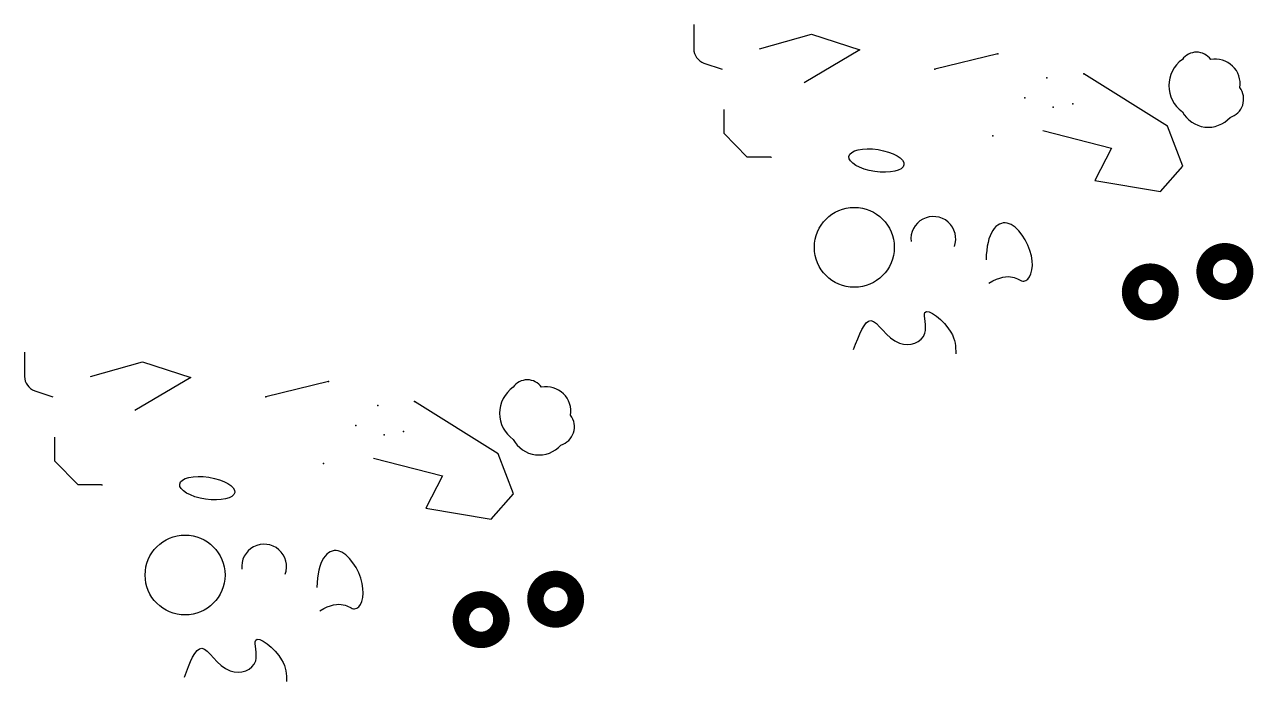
# Model space of a CAD drawing. Header units: millimetres. Extents: x 276 to 16181, y 468 to 8968.
import ezdxf

# ---------------------------------------------------------------- set-up
doc = ezdxf.new("R2010")
doc.units = ezdxf.units.MM

# ---------------------------------------------------------------- blocks, each defined once
blk = doc.blocks.new('123')
for p, q in [((-2773, -581), (-2773, -894)), ((-1921, -893), (-1247, -704)), ((-1247, -704), (-622, -909)), ((-622, -909), (-1344, -1335)), ((-2641, -1078), (-2406, -1157)), ((1163, -958), (349, -1157)), ((-2385, -1680), (-2385, -1987)), ((-2080, -2294), (-2385, -1987)), ((-1775, -2294), (-2080, -2294)), ((-1775, -2294), (-1765, -2294))]:
    blk.add_line(p, q)
blk.add_lwpolyline([(3551, -1033, 0.520567), (3551, -1708, 0.520567), (4169, -1782, 0.520567), (4295, -1396, 0.520567), (3918, -1033, 0.520567)], format="xyb", close=True)
blk.add_lwpolyline([(1745, -1949), (2635, -2181), (2419, -2596), (3266, -2742), (3557, -2413), (3357, -1896), (2274, -1216)])
at = {"const_width": 213}
for points in [[(3839, -3776, 1), (4364, -3776, 1)], [(2874, -4040, 1), (3399, -4040, 1)]]:
    blk.add_lwpolyline(points, format="xyb", close=True, dxfattribs=at)
blk.add_circle((-695, -3463), 517)
for centre, radius, start, end in [((-2579, -894), 194, 180, 251.3194), ((328, -3354), 290, 339.8248, 186.935)]:
    blk.add_arc(centre, radius, start, end)
blk.add_ellipse((-409, -2340), major_axis=(356, -54), ratio=0.398463)
blk.add_open_spline([(1048, -3927), (1331, -3753), (1515, -4048), (1697, -3605), (1284, -2967), (1012, -3273), (1012, -3625)], degree=3)
blk.add_open_spline([(-704, -4786), (-634, -4597), (-488, -4203), (-202, -4814), (310, -4659), (119, -4136), (613, -4528), (617, -4750), (619, -4840)], degree=3, knots=[0, 0, 0, 0, 438.105494, 908.957, 1261.878235, 1530.399296, 1950.068441, 2239.143597, 2239.143597, 2239.143597, 2239.143597])
for p in [(1163, -958), (349, -1157), (1799, -1270), (2274, -1216), (1513, -1529), (1880, -1648), (2134, -1605), (1098, -2019)]:
    blk.add_point(p)

msp = doc.modelspace()

# ---------------------------------------------------------------- block references
for p in [(11710, 9548), (3048, 5308)]:
    msp.add_blockref('123', p)

doc.saveas('drawing.dxf')
